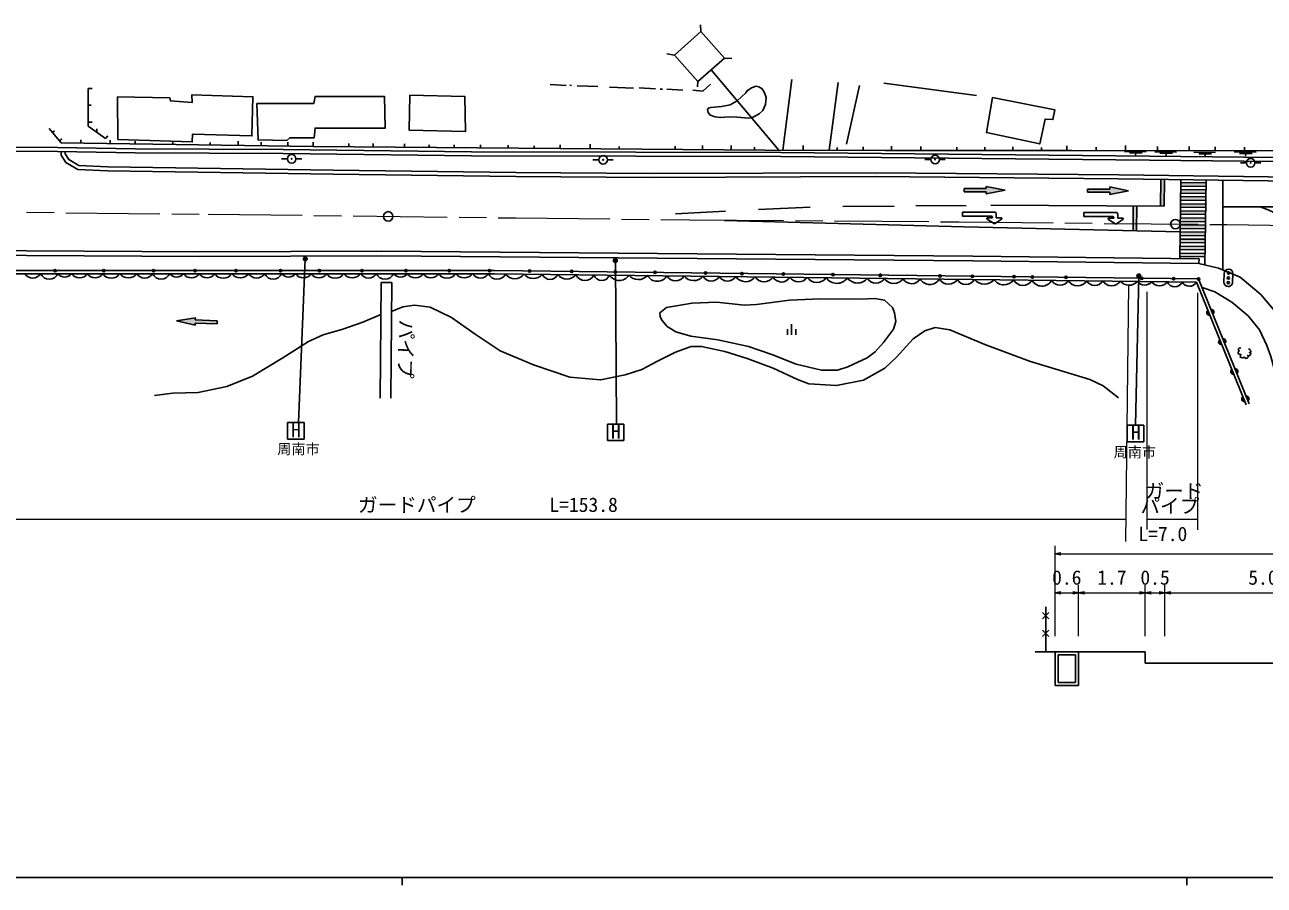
# Model space of a CAD drawing. Units: millimetres at full size, sheet at 1:1000, with parts at other scales. Extents: x 40000 to 680000, y 20000 to 380000.
# Drawn here: x 119888 to 277850, y 204000 to 313613 of the extents above; entities that cross this region are included whole.
import ezdxf
from ezdxf.enums import TextEntityAlignment as Align

# ---------------------------------------------------------------- set-up
doc = ezdxf.new("R2010")
doc.units = ezdxf.units.MM
doc.header["$LTSCALE"] = 1000
doc.linetypes.add('CHAIN', pattern=[18.5, 12, -1.5, 3.5, -1.5])
for name, color, linetype, lineweight in [('M-BGD', 7, 'Continuous', 25), ('M-BGD-EXST', 7, 'Continuous', 25), ('M-BMK', 2, 'CHAIN', 13), ('M-BMK-SRVR', 3, 'Continuous', 25), ('M-STR-HTXT', 7, 'Continuous', 13), ('M-STR-STRC', 7, 'Continuous', 25), ('M-TTL-BAND', 7, 'Continuous', 25)]:
    doc.layers.add(name, color=color, linetype=linetype, lineweight=lineweight)
doc.styles.add('ＭＳ ゴシック', font='')
doc.styles.get('ＭＳ ゴシック').set_extended_font_data('MS Gothic')

# ---------------------------------------------------------------- blocks, each defined once
blk = doc.blocks.new('open_arrow')
at = {"color": 0, "linetype": 'Continuous', "lineweight": -2}
blk.add_lwpolyline([(7.5, 1.25), (0, 0), (7.5, -1.25)], dxfattribs=at)

msp = doc.modelspace()

# ---------------------------------------------------------------- hatches: boundary and pattern name
at = {"layer": 'M-BGD'}
h = msp.add_hatch(color=256, dxfattribs=at)
edge = h.paths.add_edge_path()
edge.add_ellipse((153901, 296544), major_axis=(-49.2, -9), ratio=1, start_angle=169.62401, end_angle=-10.37599)
h = msp.add_hatch(color=256, dxfattribs=at)
edge = h.paths.add_edge_path()
edge.add_ellipse((193594, 296404), major_axis=(-49.2, -9), ratio=1, start_angle=169.62401, end_angle=-10.37599)
h = msp.add_hatch(color=256, dxfattribs=at)
edge = h.paths.add_edge_path()
edge.add_ellipse((235900, 296462), major_axis=(-49.2, -9), ratio=1, start_angle=169.62401, end_angle=-10.37599)
h = msp.add_hatch(color=256, dxfattribs=at)
edge = h.paths.add_edge_path()
edge.add_ellipse((276125, 296026), major_axis=(-49.2, -9), ratio=1, start_angle=169.62401, end_angle=-10.37599)
for points in [[(270681, 277206, 0.84072), (270916, 276626)], [(271294, 276759, 0.84072), (271059, 277339)], [(141604, 275612), (144414, 275522), (144427, 275920), (141617, 276009), (141626, 276284), (139215, 275886), (141596, 275337)], [(272190, 273482, 0.84072), (272425, 272902)], [(272809, 273018, 0.84072), (272574, 273598)], [(273733, 269674, 0.84072), (273968, 269094)], [(274353, 269209, 0.84072), (274118, 269789)], [(275137, 266208, 0.84072), (275372, 265628)], [(275773, 265702, 0.84072), (275538, 266282)]]:
    msp.add_hatch(color=256, dxfattribs=at).paths.add_polyline_path(points)
at = {"layer": 'M-BGD-EXST'}
for points in [[(155886, 283799, 1), (155386, 283799, 1)], [(195403, 283580, 1), (194903, 283580, 1)], [(262120, 281604, 1), (261620, 281604, 1)]]:
    msp.add_hatch(color=256, dxfattribs=at).paths.add_polyline_path(points)
at = {"layer": 'M-STR-STRC'}
for points in [[(265125, 293923), (264675, 293929), (264629, 290504), (265079, 290502)], [(242428, 292747), (239617, 292747), (239617, 292349), (242428, 292349), (242428, 292074), (244825, 292548), (242428, 293022)], [(258159, 292680), (255348, 292680), (255348, 292282), (258159, 292282), (258159, 292007), (260556, 292481), (258159, 292955)], [(270425, 292581), (267225, 292624), (267219, 292174), (270419, 292131)], [(270437, 293481), (267237, 293524), (267231, 293074), (270431, 293031)], [(270401, 290782), (267202, 290824), (267196, 290374), (270395, 290332)], [(270413, 291681), (267213, 291724), (267208, 291274), (270407, 291231)], [(261611, 290523), (261161, 290526), (261141, 287383), (261591, 287372)], [(270389, 289882), (267190, 289924), (267184, 289474), (270383, 289432)], [(270365, 288082), (267166, 288124), (267160, 287674), (270360, 287632)], [(270377, 288982), (267178, 289024), (267172, 288574), (270371, 288532)], [(270342, 286282), (267142, 286324), (267136, 285874), (270336, 285832)], [(270354, 287182), (267154, 287224), (267148, 286774), (270348, 286732)], [(270318, 284482), (267118, 284525), (267112, 284075), (270312, 284032)], [(270330, 285382), (267130, 285424), (267124, 284974), (270324, 284932)]]:
    msp.add_hatch(color=256, dxfattribs=at).paths.add_polyline_path(points)
h = msp.add_hatch(color=256, dxfattribs=at)
edge = h.paths.add_edge_path()
edge.add_line((243207, 289138), (243207, 289038))
h = msp.add_hatch(color=256, dxfattribs=at)
edge = h.paths.add_edge_path()
edge.add_line((258677, 289097), (258677, 288997))

# ---------------------------------------------------------------- linework, layer by layer
at = {"layer": 'M-BGD'}
for p, q in [((206061, 312747), (206007, 313613)), ((202694, 309762), (201704, 309913)), ((209046, 309380), (209987, 309328)), ((207363, 307887), (215970, 297654)), ((217644, 306660), (216480, 297652)), ((127960, 305514), (128471, 305514)), ((186829, 306002), (188882, 305865)), ((189344, 305916), (189566, 305899)), ((190268, 305848), (192919, 305745)), ((194428, 305677), (197456, 305557)), ((198186, 305571), (200265, 305472)), ((200882, 305428), (201157, 305406)), ((201732, 305406), (203757, 305285)), ((205679, 306395), (205637, 305705)), ((223556, 306248), (222399, 297626)), ((226276, 305899), (224621, 298403)), ((229357, 306184), (241172, 304621)), ((127969, 303386), (128361, 303386)), ((127977, 301191), (128484, 301191)), ((129078, 299917), (129078, 300373)), ((123415, 299889), (123689, 300101)), ((124301, 298832), (124628, 299102)), ((127036, 298547), (127036, 298967)), ((130177, 299131), (130472, 299458)), ((130764, 298491), (130764, 298928)), ((133960, 298443), (133960, 298796)), ((138735, 298371), (138735, 298686)), ((143495, 298300), (143495, 298617)), ((147073, 298247), (147073, 298767)), ((150028, 298202), (150028, 298642)), ((153407, 298152), (153407, 298671)), ((156648, 298103), (156648, 298667)), ((161192, 298068), (161192, 298491)), ((164298, 298045), (164298, 298491)), ((168279, 298014), (168279, 298441)), ((171427, 297990), (171427, 298341)), ((174607, 297966), (174607, 298341)), ((177962, 297940), (177962, 298341)), ((181494, 297913), (181494, 298266)), ((184800, 297887), (184800, 298191)), ((188120, 297862), (188120, 298341)), ((191952, 297833), (191952, 298391)), ((195634, 297804), (195634, 298116)), ((199266, 297776), (199238, 297777)), ((202798, 297749), (202798, 298141)), ((206268, 297723), (206268, 298241)), ((209901, 297695), (209901, 298241)), ((212906, 297672), (212906, 298041)), ((219085, 297640), (219085, 298216)), ((223418, 297621), (223418, 297991)), ((226724, 297606), (226724, 298066)), ((230331, 297595), (230331, 298141)), ((234088, 297599), (234088, 298116)), ((238681, 297604), (238681, 298016)), ((242238, 297608), (242238, 298016)), ((245820, 297612), (245820, 298075)), ((249482, 297616), (249482, 297998)), ((252698, 297620), (252698, 298203)), ((256444, 297612), (256444, 298024)), ((260030, 297480), (262801, 297457)), ((260190, 297602), (260190, 298216)), ((260672, 297295), (262290, 297295)), ((261481, 297295), (261462, 296954)), ((263912, 297429), (266683, 297406)), ((264263, 297592), (264263, 298088)), ((264554, 297244), (266172, 297244)), ((265363, 297244), (265344, 296903)), ((268269, 297581), (268269, 298125)), ((268879, 297378), (271650, 297355)), ((269521, 297193), (271139, 297193)), ((270330, 297193), (270311, 296852)), ((271609, 297573), (271609, 298074)), ((274041, 297413), (276812, 297389)), ((274683, 297227), (276301, 297227)), ((275359, 297563), (275359, 298011)), ((275492, 297227), (275473, 296886)), ((153351, 296544), (152601, 296544)), ((154451, 296544), (155201, 296544)), ((193044, 296404), (192294, 296404)), ((194144, 296404), (194894, 296404)), ((235350, 296462), (234600, 296462)), ((236450, 296462), (237200, 296462)), ((275575, 296026), (274825, 296026)), ((276675, 296026), (277425, 296026)), ((269536, 283206), (269544, 283806)), ((165317, 280789), (165178, 266038)), ((165317, 280789), (166667, 280776)), ((166667, 280776), (166528, 266026)), ((139215, 275886), (141626, 276284)), ((141596, 275337), (139215, 275886)), ((141596, 275337), (141604, 275612)), ((144414, 275522), (141604, 275612)), ((141617, 276009), (141626, 276284)), ((144427, 275920), (141617, 276009)), ((144427, 275920), (144414, 275522)), ((217623, 274132), (217623, 275460)), ((217090, 274132), (217090, 274829)), ((218157, 274132), (218157, 274829)), ((249602, 238724), (250402, 237924)), ((249602, 237924), (250402, 238724)), ((250002, 233734), (250002, 239462)), ((249602, 236502), (250402, 235702)), ((249602, 235702), (250402, 236502)), ((248661, 233734), (262695, 233734)), ((251195, 233734), (251195, 229453)), ((251570, 229828), (251570, 233359)), ((251570, 233359), (253820, 233359)), ((253820, 229828), (253820, 233359)), ((254195, 233734), (254195, 229453)), ((262695, 233734), (262695, 232285)), ((262695, 232285), (317695, 232285)), ((251195, 229453), (254195, 229453)), ((251570, 229828), (253820, 229828))]:
    msp.add_line(p, q, dxfattribs=at)
for points in [[(202694, 309762), (206061, 312747), (209046, 309380), (205679, 306395)], [(207306, 303081), (208695, 303187), (209807, 303428), (210700, 303910), (211779, 304946), (211956, 305215), (212487, 305562), (213104, 305774), (213451, 305689), (213855, 305456), (214181, 304960), (214387, 304356), (214309, 303441), (213948, 302677), (213495, 302252), (212644, 301805), (212146, 301706), (210687, 301840), (209708, 301904), (208510, 301798), (207844, 301890), (207178, 302145), (206972, 302457), (206909, 302839), (207022, 303009)], [(131685, 304447), (131747, 299012), (141222, 298702), (141254, 299664), (148834, 299447), (148958, 304447), (141191, 304696), (141222, 303733), (138458, 303919), (138395, 304292)], [(149455, 303603), (149611, 298946), (153284, 298857), (153665, 299215), (156778, 299215), (156889, 300446), (165834, 300447), (165722, 304499), (156917, 304479), (156715, 303583)], [(168942, 304668), (175972, 304472), (176070, 300015), (168877, 300177)], [(243209, 304332), (251151, 302794), (250922, 301547), (249924, 301609), (249238, 298429), (242440, 299884)], [(200844, 276939), (201652, 277577), (204937, 278150), (208092, 278293), (211564, 277915), (213151, 277970), (217364, 278553), (221238, 278718), (226344, 278663), (228241, 278755), (229478, 278542), (230488, 277591), (230746, 276923), (230901, 275827), (230587, 274828), (229320, 273131), (228265, 271954), (227234, 271206), (224800, 270043), (223485, 269635), (221414, 269635), (218178, 270375), (215103, 271599), (212124, 272612), (208202, 273474), (204785, 273927), (202865, 274517), (201762, 275181), (201096, 275982), (200870, 276451)]]:
    msp.add_lwpolyline(points, close=True, dxfattribs=at)
for points in [[(464147, 310171), (463915, 294112), (463411, 292482), (461826, 291534), (459727, 291358), (447197, 291585), (424075, 291839), (414095, 292004), (370655, 292604), (339566, 293074), (315960, 293342), (287912, 293620), (259297, 294000), (228250, 294269), (199724, 294177), (182477, 294294), (159177, 294593), (130438, 295021), (126642, 295199), (125131, 296073), (124519, 297021), (124507, 297463)], [(463647, 310179), (463416, 294191), (462990, 292813), (461669, 292022), (459711, 291858), (447204, 292085), (424082, 292339), (414103, 292504), (370662, 293104), (339572, 293574), (315965, 293842), (287918, 294120), (259303, 294500), (228251, 294769), (199725, 294677), (182482, 294794), (159184, 295093), (130454, 295521), (126787, 295693), (125485, 296445), (125015, 297174), (125007, 297455)], [(127960, 305514), (127979, 300703), (130177, 299131)], [(205047, 305285), (206301, 305175), (207269, 306033)], [(459752, 299926), (456438, 295372), (384231, 296442), (312218, 297383), (279180, 297553), (253321, 297620), (229534, 297594), (214265, 297661), (156648, 298103), (124509, 298584), (122994, 300391)], [(463416, 294191), (449378, 294456), (417751, 294904), (391262, 295299), (368235, 295649), (342838, 296083), (311360, 296378), (263223, 296877), (216230, 297347), (197745, 297389), (176803, 297436), (152802, 297706), (133957, 297807), (124068, 297970), (66081, 298184)], [(463262, 293694), (449370, 293956), (417744, 294404), (391255, 294799), (368227, 295149), (342832, 295583), (311355, 295878), (263218, 296377), (216227, 296847), (197744, 296889), (176800, 296936), (152798, 297206), (133951, 297307), (124063, 297470), (66082, 297684)], [(104736, 284865), (120099, 284830), (142148, 284700), (165386, 284791), (240719, 284157), (269544, 283806)], [(104735, 284265), (120096, 284230), (142147, 284100), (165384, 284191), (240712, 283557), (269536, 283206)], [(269536, 283206), (272028, 282605), (274769, 281481), (277428, 279250), (279231, 277067), (280725, 274041), (281728, 270489), (282712, 265427)], [(109830, 282306), (179746, 282306), (269483, 281229), (275919, 265343)], [(109830, 281906), (179744, 281906), (269212, 280833), (275548, 265193)], [(269924, 280139), (271568, 279607), (273743, 278284), (275788, 276515), (277234, 274756), (278194, 272748), (278693, 271375), (279204, 269466), (279865, 266599), (280015, 265266)], [(136400, 266391), (138774, 266676), (141984, 266789), (145652, 267543), (148893, 268847), (152774, 271191), (156055, 273269), (157896, 274111), (160403, 274824), (162991, 275720), (165279, 276719)], [(166632, 277086), (168086, 277676), (169554, 277900), (171572, 277635), (174293, 276309), (177280, 274188), (180484, 272070), (184717, 270294), (189347, 268728), (193275, 268377), (196422, 269008), (198535, 269686), (200534, 270761), (202823, 271905), (204804, 272622), (206137, 272639), (209115, 271991), (211950, 271086), (215281, 269857), (218373, 268423), (219831, 267876), (223350, 267654), (226766, 268337), (229516, 269890), (230976, 271262), (233094, 273601), (234597, 274625), (235895, 275035), (237791, 274745), (242244, 272885), (247936, 270753), (255622, 268424), (257307, 267632), (259276, 266089)], [(274880, 272420), (274752, 272465), (274640, 272420), (274534, 272287), (274553, 272156), (274636, 272097), (274696, 272086), (274591, 272025), (274526, 271836), (274558, 271699), (274739, 271630), (274887, 271649), (274810, 271452), (274807, 271286), (274931, 271210), (275113, 271172), (275238, 271228), (275271, 271289), (275323, 271207), (275555, 271104), (275729, 271172), (275828, 271332), (275786, 271443), (275715, 271495), (275908, 271447), (276100, 271560), (276153, 271759), (276082, 271836), (275954, 271867), (276111, 271912), (276133, 272000), (276092, 272171), (276010, 272261), (275838, 272338)]]:
    msp.add_lwpolyline(points, dxfattribs=at)
for centre, radius in [((153901, 296544), 550), ((235900, 296462), 550), ((153901, 296544), 50), ((193594, 296404), 550), ((193594, 296404), 50), ((235900, 296462), 50), ((276125, 296026), 550), ((276125, 296026), 50), ((123759, 282306), 150), ((129947, 282306), 150), ((136296, 282306), 150), ((141599, 282306), 150), ((146800, 282306), 150), ((152495, 282306), 150), ((157443, 282306), 150), ((162853, 282306), 150), ((168456, 282306), 150), ((173992, 282306), 150), ((179130, 282306), 150), ((184218, 282252), 150), ((189588, 282188), 150), ((195147, 282121), 150), ((200224, 282060), 150), ((206644, 281983), 150), ((211281, 281927), 150), ((216584, 281864), 150), ((222904, 281788), 150), ((228905, 281716), 150), ((236542, 281624), 150), ((240659, 281575), 150), ((245971, 281511), 150), ((248302, 281483), 150), ((252584, 281432), 150), ((262242, 281316), 150), ((266305, 281267), 150), ((269483, 281229), 150)]:
    msp.add_circle(centre, radius, dxfattribs=at)
for centre, radius, start, end in [((120899, 282518), 1182, 211.22354, 328.77646), ((123004, 282408), 1204, 204.66785, 335.33215), ((124973, 282589), 1111, 217.98349, 322.01651), ((126866, 282625), 1245, 215.26948, 324.73052), ((128846, 282495), 1130, 211.47397, 328.52603), ((130909, 282637), 1321, 213.63187, 326.36813), ((133082, 282707), 1340, 216.77289, 323.22711), ((135166, 282518), 1182, 211.22354, 328.77646), ((137271, 282408), 1204, 204.66785, 335.33215), ((139240, 282589), 1111, 217.98349, 322.01651), ((141133, 282625), 1245, 215.26948, 324.73052), ((143113, 282495), 1130, 211.47397, 328.52603), ((145177, 282637), 1321, 213.63187, 326.36813), ((147350, 282707), 1340, 216.77289, 323.22711), ((149433, 282518), 1182, 211.22354, 328.77646), ((151538, 282408), 1204, 204.66785, 335.33215), ((153508, 282589), 1111, 217.98349, 322.01651), ((155400, 282625), 1245, 215.26948, 324.73052), ((157380, 282495), 1130, 211.47397, 328.52603), ((159444, 282637), 1321, 213.63187, 326.36813), ((161617, 282707), 1340, 216.77289, 323.22711), ((163701, 282518), 1182, 211.22354, 328.77646), ((165805, 282408), 1204, 204.66785, 335.33215), ((167775, 282589), 1111, 217.98349, 322.01651), ((169667, 282625), 1245, 215.26948, 324.73052), ((171648, 282495), 1130, 211.47397, 328.52603), ((173711, 282637), 1321, 213.63187, 326.36813), ((175884, 282707), 1340, 216.77289, 323.22711), ((177968, 282518), 1182, 211.22354, 328.77646), ((180072, 282408), 1204, 204.66785, 334.44039), ((182348, 282698), 1439, 214.21376, 324.41207), ((184699, 282774), 1492, 217.73211, 320.89372), ((186834, 282230), 1055, 202.15558, 336.47024), ((188977, 282699), 1474, 217.1139, 321.51193), ((191283, 282305), 1266, 204.45256, 334.17327), ((193418, 282090), 1050, 198.7048, 339.92103), ((195651, 282513), 1471, 212.15656, 326.46927), ((198081, 282751), 1599, 221.12431, 317.50151), ((200514, 282373), 1437, 209.22846, 329.39736), ((202833, 282218), 1226, 208.0595, 330.56633), ((205134, 282585), 1569, 218.14784, 320.47798), ((207379, 282121), 1164, 207.31703, 331.3088), ((209452, 282163), 1211, 209.74583, 328.88), ((211738, 282412), 1525, 215.02431, 323.60152), ((214117, 282246), 1368, 212.66786, 325.95797), ((216316, 282050), 1208, 208.19295, 330.43288), ((218502, 282262), 1394, 215.39887, 323.22695), ((220836, 282253), 1471, 214.14361, 324.48222), ((223392, 282303), 1632, 213.65601, 324.96982), ((226012, 282301), 1588, 216.06881, 322.55702), ((228365, 281983), 1270, 210.64244, 327.98339), ((230644, 282050), 1412, 211.61143, 327.0144), ((232917, 281862), 1234, 208.10654, 330.51929), ((235233, 281950), 1423, 209.21187, 329.41396), ((237608, 281871), 1319, 209.31178, 329.31405), ((239843, 281781), 1246, 207.91357, 330.71225), ((242193, 282239), 1654, 220.19296, 318.43286), ((244680, 281995), 1513, 214.35866, 324.26717), ((247080, 281733), 1327, 207.90813, 330.7177), ((249519, 281781), 1459, 208.54786, 330.07797), ((251842, 281636), 1208, 208.80731, 329.81852), ((254075, 281760), 1396, 211.59276, 327.03307), ((256262, 281555), 1158, 208.64165, 329.98417), ((258397, 281713), 1352, 213.06659, 325.55924), ((260612, 281862), 1429, 219.69623, 318.9296), ((262615, 281591), 1141, 215.84349, 322.78234), ((264515, 281529), 1173, 212.36839, 326.25744), ((266463, 281283), 1054, 202.65893, 335.9669), ((268324, 281307), 1007, 206.76428, 331.86155), ((270849, 276936), 318, 121.94611, 282.16384), ((271126, 277028), 318, 301.94611, 102.16384), ((272358, 273213), 318, 121.94611, 282.16384), ((272641, 273288), 318, 301.94611, 102.16384), ((273901, 269404), 318, 121.94611, 282.16384), ((274185, 269478), 318, 301.94611, 102.16384), ((275305, 265938), 318, 121.94611, 282.16384), ((275605, 265971), 318, 301.94611, 102.16384)]:
    msp.add_arc(centre, radius, start, end, dxfattribs=at)
at = {"layer": 'M-BGD-EXST'}
for p, q in [((155636, 283799), (154763, 262930)), ((195153, 283580), (195291, 262739)), ((261870, 281604), (261434, 262603)), ((155487, 262930), (153387, 262930)), ((153387, 262930), (153387, 260830)), ((155487, 260830), (155487, 262930)), ((196237, 262739), (194137, 262739)), ((194137, 262739), (194137, 260639)), ((196237, 260639), (196237, 262739)), ((262504, 262603), (260404, 262603)), ((260404, 262603), (260404, 260503)), ((262504, 260503), (262504, 262603)), ((153387, 260830), (155487, 260830)), ((194137, 260639), (196237, 260639)), ((260404, 260503), (262504, 260503))]:
    msp.add_line(p, q, dxfattribs=at)
for centre in [(155636, 283799), (195153, 283580), (261870, 281604)]:
    msp.add_circle(centre, 250, dxfattribs=at)
at = {"layer": 'M-BMK'}
msp.add_lwpolyline([(66097, 290248), (74191, 290195), (106619, 289865), (143242, 289486), (182455, 289014), (204601, 288770), (238937, 288504), (273103, 288156), (305281, 287782), (359064, 287126), (405664, 286744), (441466, 286357), (485942, 285783), (502192, 285715), (507814, 285764), (519241, 286267), (532535, 287226), (544954, 288397), (557773, 289680), (566764, 290577)], dxfattribs=at)
at = {"layer": 'M-BMK-SRVR'}
for centre in [(166203, 289209), (266524, 288223)]:
    msp.add_circle(centre, 600, dxfattribs=at)
at = {"layer": 'M-STR-HTXT'}
for p, q in [((260209, 247798), (260595, 280433)), ((262882, 279611), (262882, 249326)), ((269375, 249291), (269375, 279455)), ((109491, 250616), (260243, 250616)), ((262882, 250616), (269375, 250616)), ((251195, 235734), (251195, 247234)), ((251195, 246234), (330195, 246234)), ((251195, 235734), (251195, 242234)), ((254195, 235734), (254195, 242234)), ((254195, 235734), (254195, 242234)), ((262695, 235734), (262695, 242234)), ((262695, 235734), (262695, 242234)), ((265195, 235734), (265195, 242234)), ((265195, 235734), (265195, 242234)), ((251195, 241234), (254195, 241234)), ((254195, 241234), (262695, 241234)), ((262695, 241234), (265195, 241234)), ((265195, 241234), (290195, 241234))]:
    msp.add_line(p, q, dxfattribs=at)
at = {"layer": 'M-STR-STRC'}
for p, q in [((264629, 290504), (264675, 293929)), ((265079, 290502), (265125, 293923)), ((267109, 283836), (267242, 293895)), ((270298, 283022), (270442, 293852)), ((272562, 293824), (272597, 282372)), ((239617, 292349), (239617, 292747)), ((239617, 292747), (242428, 292747)), ((239617, 292349), (242428, 292349)), ((242428, 293022), (244825, 292548)), ((242428, 293022), (242428, 292747)), ((244825, 292548), (242428, 292074)), ((242428, 292349), (242428, 292074)), ((255348, 292282), (255348, 292680)), ((255348, 292680), (258159, 292680)), ((255348, 292282), (258159, 292282)), ((258159, 292955), (260556, 292481)), ((258159, 292955), (258159, 292680)), ((260556, 292481), (258159, 292007)), ((258159, 292282), (258159, 292007)), ((267225, 292624), (270425, 292581)), ((267231, 293074), (270431, 293031)), ((267237, 293524), (270437, 293481)), ((267202, 290824), (270401, 290782)), ((267208, 291274), (270407, 291231)), ((267213, 291724), (270413, 291681)), ((267219, 292174), (270419, 292131)), ((202833, 289521), (209180, 289889)), ((213397, 290083), (219973, 290360)), ((224162, 290471), (230681, 290527)), ((233442, 290584), (239878, 290557)), ((239401, 289738), (243507, 289738)), ((239401, 289738), (239401, 289238)), ((239401, 289238), (243107, 289238)), ((243023, 290640), (265079, 290502)), ((243207, 289138), (243207, 289038)), ((243707, 289539), (243707, 289038)), ((254871, 289697), (258977, 289697)), ((254871, 289697), (254871, 289197)), ((254871, 289197), (258577, 289197)), ((258677, 289097), (258677, 288997)), ((259177, 289497), (259177, 288997)), ((261141, 287383), (261161, 290526)), ((261591, 287372), (261611, 290523)), ((267184, 289474), (270383, 289432)), ((267190, 289924), (270389, 289882)), ((267196, 290374), (270395, 290332)), ((242532, 288855), (243457, 288238)), ((243207, 289038), (242587, 289038)), ((243457, 288238), (244382, 288855)), ((244327, 289038), (243707, 289038)), ((258002, 288813), (258927, 288197)), ((258677, 288997), (258057, 288997)), ((258927, 288197), (259852, 288813)), ((259797, 288997), (259177, 288997)), ((267160, 287674), (270360, 287632)), ((267166, 288124), (270365, 288082)), ((267172, 288574), (270371, 288532)), ((267178, 289024), (270377, 288982)), ((267142, 286324), (270342, 286282)), ((267148, 286774), (270348, 286732)), ((267154, 287224), (270354, 287182)), ((267118, 284525), (270318, 284482)), ((267124, 284974), (270324, 284932)), ((267130, 285424), (270330, 285382)), ((267136, 285874), (270336, 285832)), ((267112, 284075), (270312, 284032)), ((272725, 280840), (272758, 281939)), ((273858, 281906), (273824, 280806))]:
    msp.add_line(p, q, dxfattribs=at)
for points in [[(272573, 290411), (286482, 290405), (286669, 290200), (285421, 288711), (284489, 286477), (282980, 286496), (281751, 288115), (280447, 289046), (278361, 290033), (277355, 290409)], [(209064, 288684), (239595, 287887), (267154, 287242)]]:
    msp.add_lwpolyline(points, dxfattribs=at)
for centre in [(273285, 281369), (273304, 281988), (273267, 280749)]:
    msp.add_circle(centre, 150, dxfattribs=at)
for centre, radius, start, end in [((243107, 289138), 100, 0, 90), ((243507, 289538), 200, 0.06435, 90), ((258577, 289097), 100, 0, 90), ((258977, 289497), 200, 0.06435, 90), ((242587, 288938), 100, 90, 236.30993), ((244327, 288938), 100, 303.69007, 90), ((258057, 288897), 100, 90, 236.30993), ((259797, 288897), 100, 303.69007, 90), ((273308, 281922), 550, 88.26336, 178.26336), ((273308, 281922), 550, 358.26336, 88.26336), ((273275, 280823), 550, 178.26336, 268.26336), ((273275, 280823), 550, 268.26336, 358.26336)]:
    msp.add_arc(centre, radius, start, end, dxfattribs=at)
at = {"layer": 'M-TTL-BAND'}
for p, q in [((40000, 205000), (579000, 205000)), ((168000, 205000), (168000, 204000)), ((268000, 205000), (268000, 204000))]:
    msp.add_line(p, q, dxfattribs=at)

# ---------------------------------------------------------------- block references
at = {"layer": 'M-STR-HTXT', "xscale": 100, "yscale": 100}
for p in [(251195, 246234), (251195, 241234), (254195, 241234), (262695, 241234), (265195, 241234)]:
    msp.add_blockref('open_arrow', p, dxfattribs=at)
at = {"layer": 'M-STR-HTXT', "xscale": 100, "yscale": 100, "rotation": 180}
for p in [(254195, 241234), (262695, 241234), (265195, 241234)]:
    msp.add_blockref('open_arrow', p, dxfattribs=at)

# ---------------------------------------------------------------- texts
at = {"layer": 'M-BGD-EXST', "style": 'ＭＳ ゴシック'}
for s, height, p in [('H', 1833, (153840, 260522)), ('H', 1833, (194590, 260331)), ('H', 1833, (260857, 260195)), ('周南市', 1320, (152070, 258520)), ('周南市', 1320, (258672, 258110))]:
    msp.add_text(s, height=height, dxfattribs=at).set_placement(p, align=Align.BOTTOM_LEFT)
at = {"layer": 'M-STR-HTXT', "style": 'ＭＳ ゴシック'}
msp.add_text('パイプ', height=1833, rotation=268.831, dxfattribs=at).set_placement((167069, 276081), align=Align.BOTTOM_LEFT)
for s, p in [('ガード', (262606, 252757)), ('ガードパイプ', (162353, 250989)), ('L=153.8', (186743, 251005)), ('パイプ', (262072, 250850)), ('L=7.0', (261817, 247291)), ('0.6', (250820, 241734)), ('1.7', (256570, 241734)), ('0.5', (262070, 241734)), ('5.0', (275820, 241734))]:
    msp.add_text(s, height=1833, dxfattribs=at).set_placement(p, align=Align.BOTTOM_LEFT)

doc.saveas('drawing.dxf')
